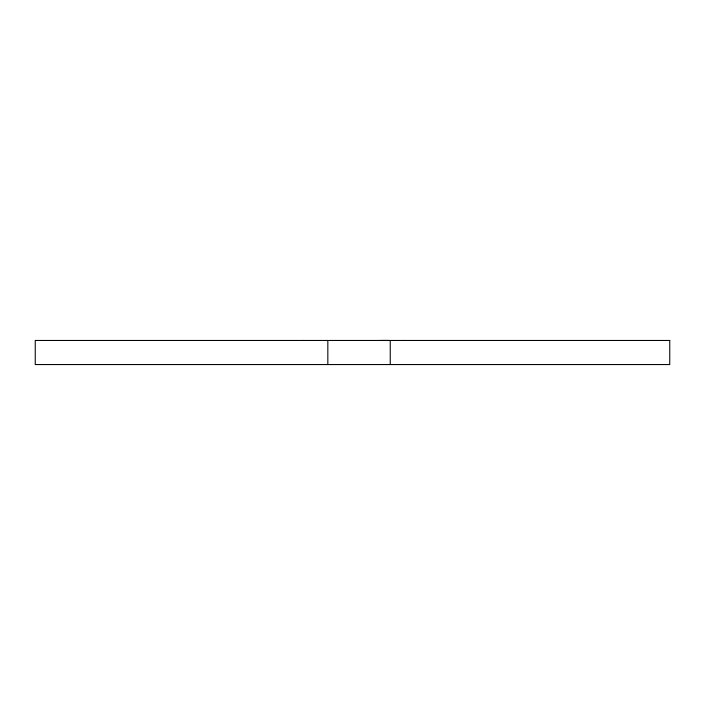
<?xml version="1.0" encoding="UTF-8"?>
<svg xmlns="http://www.w3.org/2000/svg" width="705" height="705" viewBox="0 0 705 705"><rect width="100%" height="100%" fill="white"/><g stroke="black" fill="none" stroke-linecap="round" stroke-linejoin="round"><path stroke-width="1.06" d="M403.674 340.462L403.207 340.445M379.801 340.462L389.248 340.445M303.432 340.462L303.925 340.462M390.244 340.462L390.244 364.555M327.834 340.462L327.834 364.555M669.75 340.462L35.25 340.462L35.25 364.555L669.75 364.555L669.75 340.462"/></g></svg>
